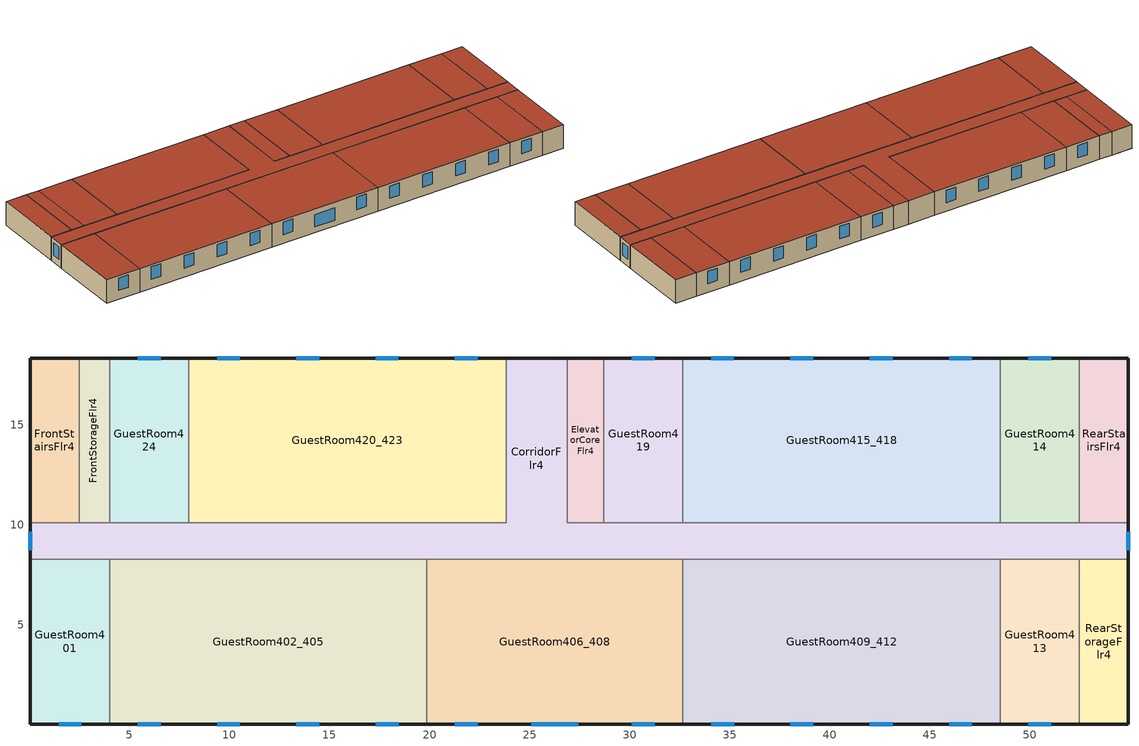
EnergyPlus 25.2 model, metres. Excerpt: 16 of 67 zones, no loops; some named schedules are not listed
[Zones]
RearStairsFlr4
 floor to RearStairsFlr3 (int_slab_floor): 54.91,10.11 52.47,10.11 52.47,18.34 54.91,18.34 z8.84
 wall outside (nonres_ext_wall_top): 54.91,10.11 54.91,18.34 52.47,18.34 z8.84:11.58
 wall to GuestRoom414 (int_wall): 52.47,18.34 52.47,10.11 z8.84:11.58
 wall to CorridorFlr4 (int_wall): 52.47,10.11 54.91,10.11 z8.84:11.58
 roof outside (nonres_roof): 52.47,10.11 54.91,10.11 54.91,18.34 52.47,18.34 z11.58
CorridorFlr4
 floor to CorridorFlr3 (int_slab_floor): 54.91,8.28 0.05,8.28 0.05,10.11 23.82,10.11 23.82,18.34 26.87,18.34 26.87,10.11 54.91,10.11 z8.84
 wall outside (nonres_ext_wall_top): 54.91,8.28 54.91,10.11 / 26.87,18.34 23.82,18.34 / 0.05,10.11 0.05,8.28 z8.84:11.58
 wall to GuestRoom414 (int_wall): 52.47,10.11 48.51,10.11 z8.84:11.58
 wall to GuestRoom415_418 (int_wall): 48.51,10.11 32.66,10.11 z8.84:11.58
 wall to GuestRoom419 (int_wall): 32.66,10.11 28.7,10.11 z8.84:11.58
 wall to ElevatorCoreFlr4 (int_wall): 28.7,10.11 26.87,10.11 26.87,18.34 z8.84:11.58
 wall to GuestRoom420_423 (int_wall): 23.82,18.34 23.82,10.11 7.97,10.11 z8.84:11.58
 wall to GuestRoom424 (int_wall): 7.97,10.11 4.01,10.11 z8.84:11.58
 wall to FrontStorageFlr4 (int_wall): 4.01,10.11 2.49,10.11 z8.84:11.58
 wall to FrontStairsFlr4 (int_wall): 2.49,10.11 0.05,10.11 z8.84:11.58
 wall to GuestRoom401 (int_wall): 0.05,8.28 4.01,8.28 z8.84:11.58
 wall to GuestRoom402_405 (int_wall): 4.01,8.28 19.86,8.28 z8.84:11.58
 wall to GuestRoom406_408 (int_wall): 19.86,8.28 32.66,8.28 z8.84:11.58
 wall to GuestRoom409_412 (int_wall): 32.66,8.28 48.51,8.28 z8.84:11.58
 wall to GuestRoom413 (int_wall): 48.51,8.28 52.47,8.28 z8.84:11.58
 wall to RearStorageFlr4 (int_wall): 52.47,8.28 54.91,8.28 z8.84:11.58
 window (NonresWindow_U_0.248_SHGC_0.21): 54.91,8.73 54.91,9.66 / 0.05,9.66 0.05,8.73 z9.68:11.1
 roof outside (nonres_roof): 0.05,8.28 54.91,8.28 54.91,10.11 26.87,10.11 26.87,18.34 23.82,18.34 23.82,10.11 0.05,10.11 z11.58
RearStorageFlr4
 floor to RearStorageFlr3 (int_slab_floor): 54.91,0.05 52.47,0.05 52.47,8.28 54.91,8.28 z8.84
 wall outside (nonres_ext_wall_top): 52.47,0.05 54.91,0.05 54.91,8.28 z8.84:11.58
 wall to GuestRoom413 (int_wall): 52.47,8.28 52.47,0.05 z8.84:11.58
 roof outside (nonres_roof): 52.47,0.05 54.91,0.05 54.91,8.28 52.47,8.28 z11.58
GuestRoom401
 floor to GuestRoom301 (int_slab_floor): 4.01,0.05 0.05,0.05 0.05,8.28 4.01,8.28 z8.84
 wall outside (res_ext_wall_top): 0.05,8.28 0.05,0.05 4.01,0.05 z8.84:11.58
 wall to GuestRoom402_405 (int_wall): 4.01,0.05 4.01,8.28 z8.84:11.58
 window (ResWindow_U_0.248_SHGC_0.21): 1.46,0.05 2.6,0.05 z9.86:11.3
 roof outside (res_roof): 0.05,0.05 4.01,0.05 4.01,8.28 0.05,8.28 z11.58
GuestRoom402_405
 floor to GuestRoom302_305 (int_slab_floor): 19.86,0.05 4.01,0.05 4.01,8.28 19.86,8.28 z8.84
 wall outside (res_ext_wall_top): 4.01,0.05 19.86,0.05 z8.84:11.58
 wall to GuestRoom406_408 (int_wall): 19.86,0.05 19.86,8.28 z8.84:11.58
 window (ResWindow_U_0.248_SHGC_0.21): 5.42,0.05 6.56,0.05 / 9.39,0.05 10.53,0.05 / 13.35,0.05 14.49,0.05 / 17.31,0.05 18.45,0.05 z9.86:11.3
 roof outside (res_roof): 4.01,0.05 19.86,0.05 19.86,8.28 4.01,8.28 z11.58
GuestRoom406_408
 floor to GuestRoom306_308 (int_slab_floor): 32.66,0.05 19.86,0.05 19.86,8.28 32.66,8.28 z8.84
 wall outside (res_ext_wall_top): 19.86,0.05 32.66,0.05 z8.84:11.58
 wall to GuestRoom409_412 (int_wall): 32.66,0.05 32.66,8.28 z8.84:11.58
 window (ResWindow_U_0.248_SHGC_0.21): 21.27,0.05 22.41,0.05 / 30.11,0.05 31.25,0.05 z9.86:11.3; 25.08,0.05 27.44,0.05 z9.49:10.93
 roof outside (res_roof): 19.86,0.05 32.66,0.05 32.66,8.28 19.86,8.28 z11.58
GuestRoom409_412
 floor to GuestRoom309_312 (int_slab_floor): 48.51,0.05 32.66,0.05 32.66,8.28 48.51,8.28 z8.84
 wall outside (res_ext_wall_top): 32.66,0.05 48.51,0.05 z8.84:11.58
 wall to GuestRoom413 (int_wall): 48.51,0.05 48.51,8.28 z8.84:11.58
 window (ResWindow_U_0.248_SHGC_0.21): 34.07,0.05 35.22,0.05 / 38.04,0.05 39.18,0.05 / 42,0.05 43.14,0.05 / 45.96,0.05 47.1,0.05 z9.86:11.3
 roof outside (res_roof): 32.66,0.05 48.51,0.05 48.51,8.28 32.66,8.28 z11.58
GuestRoom413
 floor to GuestRoom313 (int_slab_floor): 52.47,0.05 48.51,0.05 48.51,8.28 52.47,8.28 z8.84
 wall outside (res_ext_wall_top): 48.51,0.05 52.47,0.05 z8.84:11.58
 window (ResWindow_U_0.248_SHGC_0.21): 49.92,0.05 51.07,0.05 z9.86:11.3
 roof outside (res_roof): 48.51,0.05 52.47,0.05 52.47,8.28 48.51,8.28 z11.58
GuestRoom414
 floor to GuestRoom314 (int_slab_floor): 52.47,10.11 48.51,10.11 48.51,18.34 52.47,18.34 z8.84
 wall outside (res_ext_wall_top): 52.47,18.34 48.51,18.34 z8.84:11.58
 wall to GuestRoom415_418 (int_wall): 48.51,18.34 48.51,10.11 z8.84:11.58
 window (ResWindow_U_0.248_SHGC_0.21): 51.06,18.34 49.92,18.34 z9.86:11.3
 roof outside (res_roof): 48.51,10.11 52.47,10.11 52.47,18.34 48.51,18.34 z11.58
GuestRoom415_418
 floor to GuestRoom315_318 (int_slab_floor): 48.51,10.11 32.66,10.11 32.66,18.34 48.51,18.34 z8.84
 wall outside (res_ext_wall_top): 48.51,18.34 32.66,18.34 z8.84:11.58
 wall to GuestRoom419 (int_wall): 32.66,18.34 32.66,10.11 z8.84:11.58
 window (ResWindow_U_0.248_SHGC_0.21): 47.1,18.34 45.96,18.34 / 43.14,18.34 42,18.34 / 39.18,18.34 38.03,18.34 / 35.21,18.34 34.07,18.34 z9.86:11.3
 roof outside (res_roof): 32.66,10.11 48.51,10.11 48.51,18.34 32.66,18.34 z11.58
ElevatorCoreFlr4
 floor to ElevatorCoreFlr3 (int_slab_floor): 28.7,10.11 26.87,10.11 26.87,18.34 28.7,18.34 z8.84
 wall outside (nonres_ext_wall_top): 28.7,18.34 26.87,18.34 z8.84:11.58
 wall to GuestRoom419 (int_wall): 28.7,10.11 28.7,18.34 z8.84:11.58
 roof outside (nonres_roof): 26.87,10.11 28.7,10.11 28.7,18.34 26.87,18.34 z11.58
GuestRoom419
 floor to GuestRoom319 (int_slab_floor): 32.66,10.11 28.7,10.11 28.7,18.34 32.66,18.34 z8.84
 wall outside (res_ext_wall_top): 32.66,18.34 28.7,18.34 z8.84:11.58
 window (ResWindow_U_0.248_SHGC_0.21): 31.25,18.34 30.11,18.34 z9.86:11.3
 roof outside (res_roof): 28.7,10.11 32.66,10.11 32.66,18.34 28.7,18.34 z11.58
GuestRoom420_423
 floor to GuestRoom320_323 (int_slab_floor): 23.82,10.11 7.97,10.11 7.97,18.34 23.82,18.34 z8.84
 wall outside (res_ext_wall_mid): 23.82,18.34 7.97,18.34 z8.84:11.58
 wall to GuestRoom424 (int_wall): 7.97,18.34 7.97,10.11 z8.84:11.58
 window (ResWindow_U_0.248_SHGC_0.21): 22.41,18.34 21.27,18.34 / 18.45,18.34 17.31,18.34 / 14.49,18.34 13.34,18.34 / 10.52,18.34 9.38,18.34 z9.86:11.3
 roof outside (res_roof): 7.97,10.11 23.82,10.11 23.82,18.34 7.97,18.34 z11.58
GuestRoom424
 floor to GuestRoom324 (int_slab_floor): 7.97,10.11 4.01,10.11 4.01,18.34 7.97,18.34 z8.84
 wall outside (res_ext_wall_top): 7.97,18.34 4.01,18.34 z8.84:11.58
 wall to FrontStorageFlr4 (int_wall): 4.01,18.34 4.01,10.11 z8.84:11.58
 window (ResWindow_U_0.248_SHGC_0.21): 6.56,18.34 5.42,18.34 z9.86:11.3
 roof outside (res_roof): 4.01,10.11 7.97,10.11 7.97,18.34 4.01,18.34 z11.58
FrontStorageFlr4
 floor to FrontStorageFlr3 (int_slab_floor): 4.01,10.11 2.49,10.11 2.49,18.34 4.01,18.34 z8.84
 wall outside (nonres_ext_wall_top): 4.01,18.34 2.49,18.34 z8.84:11.58
 wall to FrontStairsFlr4 (int_wall): 2.49,18.34 2.49,10.11 z8.84:11.58
 roof outside (nonres_roof): 2.49,10.11 4.01,10.11 4.01,18.34 2.49,18.34 z11.58
FrontStairsFlr4
 floor to FrontStairsFlr3 (int_slab_floor): 2.49,10.11 0.05,10.11 0.05,18.34 2.49,18.34 z8.84
 wall outside (nonres_ext_wall_top): 2.49,18.34 0.05,18.34 0.05,10.11 z8.84:11.58
 roof outside (nonres_roof): 0.05,10.11 2.49,10.11 2.49,18.34 0.05,18.34 z11.58
[Building]
HotelSmall: North Axis=180; Terrain=Suburbs; Loads Convergence Tolerance Value=0.04; Temperature Convergence Tolerance Value=0.4; Solar Distribution=FullExterior; Maximum Number of Warmup Days=50; Minimum Number of Warmup Days=6
[Site:Location]
Albuquerque.Intl.Sunport_NM_USA WMO=723650: Latitude=35.04; Longitude=-106.62; Time Zone=-7; Elevation=1620
[SizingPeriod:DesignDay] Day of Month=21; DryBulb Temperature Range Modifier Type=DefaultMultipliers; Humidity Condition Type=Wetbulb; Barometric Pressure=83318; Rain Indicator=No; Snow Indicator=No; Daylight Saving Time Indicator=No
Name | Month | Day Type | Maximum DryBulb Temperature | Daily DryBulb Temperature Range | Wetbulb or DewPoint at Maximum DryBulb | Wind Speed | Wind Direction | Solar Model Indicator | Sky Clearness | ASHRAE Clear Sky Optical Depth for Beam Irradiance taub | ASHRAE Clear Sky Optical Depth for Diffuse Irradiance taud
Albuquerque.Intl.Sunport_NM_USA Ann Htg 99.6% Condns DB | 12 | WinterDesignDay | -7.9 | 0 | -7.9 | 3.2 | 0 | ASHRAEClearSky | 0
Albuquerque.Intl.Sunport_NM_USA Ann Clg .4% Condns DB=>MWB | 7 | SummerDesignDay | 35.1 | 13.5 | 15.7 | 4.4 | 220 | ASHRAETau |  | 0.463 | 1.887
[Site:GroundTemperature:FCfactorMethod]
January Ground Temperature=13.7; February Ground Temperature=7; March Ground Temperature=2.1; April Ground Temperature=2.6; May Ground Temperature=4.3; June Ground Temperature=8.8; July Ground Temperature=13.9; August Ground Temperature=17.8; September Ground Temperature=23.2; October Ground Temperature=25.6; November Ground Temperature=24.1; December Ground Temperature=20.5
[Site:WaterMainsTemperature]
Calculation Method=Correlation; Annual Average Outdoor Air Temperature=13.6333; Maximum Difference In Monthly Average Outdoor Air Temperatures=23.5
[Material]
Name | Roughness | Thickness | Conductivity | Density | Specific Heat | Thermal Absorptance | Solar Absorptance | Visible Absorptance
F07 25mm stucco | Smooth | 0.0254 | 0.72 | 1856 | 840 | 0.9 | 0.7 | 0.7
F08 Metal surface | Smooth | 0.0008 | 45.28 | 7824 | 500
F13 Built-up roofing | Rough | 0.0095 | 0.16 | 1120 | 1460 | 0.9 | 0.77
G01 13mm gypsum board | Smooth | 0.0127 | 0.16 | 800 | 1090 | 0.9 | 0.7 | 0.5
G01 16mm gypsum board | MediumSmooth | 0.0159 | 0.16 | 800 | 1090
100mm Normalweight concrete floor | MediumRough | 0.1016 | 2.31 | 2322 | 832
[Material:NoMass] Thermal Absorptance=0.9; Solar Absorptance=0.7
Name | Roughness | Thermal Resistance | Visible Absorptance
CP02 CARPET PAD | VeryRough | 0.21648 | 0.8
Nonres_Roof_Insulation; Res_Roof_Insulation | MediumSmooth | 5.30668 | 0.7
Nonres_Exterior_Wall_Insulation_top; Res_Exterior_Wall_Insulation_top | MediumSmooth | 1.442 | 0.7
Res_Exterior_Wall_Insulation_mid | MediumSmooth | 1.8234 | 0.7
[WindowMaterial:SimpleGlazingSystem] UFactor=1.40821; Solar Heat Gain Coefficient=0.21; Visible Transmittance=0.29
Glazing Layer; Residential Window Glazing Layer
[Construction]
int_wall: G01 13mm gypsum board, G01 13mm gypsum board
int_slab_floor: 100mm Normalweight concrete floor, CP02 CARPET PAD
nonres_roof: F13 Built-up roofing, Nonres_Roof_Insulation, F08 Metal surface
res_roof: F13 Built-up roofing, Res_Roof_Insulation, F08 Metal surface
nonres_ext_wall_top: F07 25mm stucco, G01 16mm gypsum board, Nonres_Exterior_Wall_Insulation_top, G01 16mm gypsum board
res_ext_wall_mid: F07 25mm stucco, G01 16mm gypsum board, Res_Exterior_Wall_Insulation_mid, G01 16mm gypsum board
res_ext_wall_top: F07 25mm stucco, G01 16mm gypsum board, Res_Exterior_Wall_Insulation_top, G01 16mm gypsum board
NonresWindow_U_0.248_SHGC_0.21: Glazing Layer
ResWindow_U_0.248_SHGC_0.21: Residential Window Glazing Layer
[Zone] Type=1; Multiplier=1
RearStairsFlr4; CorridorFlr4; RearStorageFlr4; GuestRoom401; GuestRoom402_405; GuestRoom406_408; GuestRoom409_412; GuestRoom413; GuestRoom414; GuestRoom415_418; ElevatorCoreFlr4; GuestRoom419; GuestRoom420_423; GuestRoom424; FrontStorageFlr4; FrontStairsFlr4
[People] Number of People Calculation Method=People; Fraction Radiant=0.3; Sensible Heat Fraction=autocalculate; Activity Level Schedule=Activity_Sch; Mean Radiant Temperature Calculation Type=EnclosureAveraged
Name | Zone or ZoneList or Space or SpaceList | Number of People Schedule | Number of People
CorridorFlr4_People | CorridorFlr4 | AlwaysOff | 6.75
ElevatorCoreFlr4_People | ElevatorCoreFlr4 | AlwaysOff | 0.243
FrontStairsFlr4_People | FrontStairsFlr4 | AlwaysOff | 1.08
FrontStorageFlr4_People | FrontStorageFlr4 | AlwaysOff | 0.27
GuestRoom401_People | GuestRoom401 | GuestRoom_Occ_Sch | 1.5
GuestRoom402_405_People | GuestRoom402_405 | AlwaysOff | 6
GuestRoom406_408_People | GuestRoom406_408 | AlwaysOff | 4.5
GuestRoom409_412_People | GuestRoom409_412 | GuestRoom_Occ_Sch | 6
GuestRoom413_People | GuestRoom413 | AlwaysOff | 1.5
GuestRoom414_People | GuestRoom414 | AlwaysOff | 1.5
GuestRoom415_418_People | GuestRoom415_418 | GuestRoom_Occ_Sch | 6
GuestRoom419_People | GuestRoom419 | GuestRoom_Occ_Sch | 1.5
GuestRoom420_423_People | GuestRoom420_423 | GuestRoom_Occ_Sch | 6
GuestRoom424_People | GuestRoom424 | GuestRoom_Occ_Sch | 1.5
RearStairsFlr4_People | RearStairsFlr4 | AlwaysOff | 1.08
RearStorageFlr4_People | RearStorageFlr4 | AlwaysOff | 0.432
[Lights] Design Level Calculation Method=Watts/Area; Lighting Level=0; Return Air Fraction=0; Fraction Radiant=0.7; Fraction Visible=0.2; Fraction Replaceable=1; EndUse Subcategory=LightsWired
Name | Zone or ZoneList or Space or SpaceList | Schedule | Watts per Floor Area
CorridorFlr4_Lights | CorridorFlr4 | ltg_sch_corridor | 5.115006
ElevatorCoreFlr4_Lights | ElevatorCoreFlr4 | ltg_sch_elevator | 0
FrontStairsFlr4_Lights | FrontStairsFlr4 | ltg_sch_stair | 4.553127
FrontStorageFlr4_Lights | FrontStorageFlr4 | ltg_sch_storage | 3.458439
GuestRoom401_Lights | GuestRoom401 | ltg_sch_guestroom | 4.4132
GuestRoom402_405_Lights | GuestRoom402_405 | alwaysoff | 4.4132
GuestRoom406_408_Lights | GuestRoom406_408 | alwaysoff | 4.4132
GuestRoom409_412_Lights | GuestRoom409_412 | ltg_sch_guestroom | 4.4132
GuestRoom413_Lights | GuestRoom413 | alwaysoff | 4.4132
GuestRoom414_Lights | GuestRoom414 | alwaysoff | 4.4132
GuestRoom415_418_Lights | GuestRoom415_418 | ltg_sch_guestroom | 4.4132
GuestRoom419_Lights | GuestRoom419 | ltg_sch_guestroom | 4.4132
GuestRoom420_423_Lights | GuestRoom420_423 | ltg_sch_guestroom | 4.4132
GuestRoom424_Lights | GuestRoom424 | ltg_sch_guestroom | 4.4132
RearStairsFlr4_Lights | RearStairsFlr4 | ltg_sch_stair | 4.553127
RearStorageFlr4_Lights | RearStorageFlr4 | ltg_sch_storage | 3.458439
[ElectricEquipment] Fraction Latent=0; Fraction Radiant=0.5; Fraction Lost=0; EndUse Subcategory=MiscPlug
Name | Zone or ZoneList or Space or SpaceList | Schedule | Design Level Calculation Method | Design Level | Watts per Floor Area
CorridorFlr4_PlugLoad | CorridorFlr4 | AlwaysOff | EquipmentLevel | 0
ElevatorCoreFlr4_PlugLoad | ElevatorCoreFlr4 | AlwaysOff | EquipmentLevel | 0
FrontStairsFlr4_PlugLoad | FrontStairsFlr4 | AlwaysOff | EquipmentLevel | 0
FrontStorageFlr4_PlugLoad | FrontStorageFlr4 | AlwaysOff | EquipmentLevel | 0
GuestRoom401_PlugLoad | GuestRoom401 | Guestroom_Eqp_Sch_Adva | Watts/Area |  | 11.8935
GuestRoom402_405_PlugLoad | GuestRoom402_405 | AlwaysOff | Watts/Area |  | 11.8935
GuestRoom406_408_PlugLoad | GuestRoom406_408 | AlwaysOff | Watts/Area |  | 11.8935
GuestRoom409_412_PlugLoad | GuestRoom409_412 | Guestroom_Eqp_Sch_Adva | Watts/Area |  | 11.8935
GuestRoom413_PlugLoad | GuestRoom413 | AlwaysOff | Watts/Area |  | 11.8935
GuestRoom414_PlugLoad | GuestRoom414 | AlwaysOff | Watts/Area |  | 11.8935
GuestRoom415_418_PlugLoad | GuestRoom415_418 | Guestroom_Eqp_Sch_Adva | Watts/Area |  | 11.8935
GuestRoom419_PlugLoad | GuestRoom419 | Guestroom_Eqp_Sch_Adva | Watts/Area |  | 11.8935
GuestRoom420_423_PlugLoad | GuestRoom420_423 | Guestroom_Eqp_Sch_Adva | Watts/Area |  | 11.8935
GuestRoom424_PlugLoad | GuestRoom424 | Guestroom_Eqp_Sch_Adva | Watts/Area |  | 11.8935
RearStairsFlr4_PlugLoad | RearStairsFlr4 | AlwaysOff | EquipmentLevel | 0
RearStorageFlr4_PlugLoad | RearStorageFlr4 | AlwaysOff | EquipmentLevel | 0
[ZoneInfiltration:DesignFlowRate] Design Flow Rate Calculation Method=Flow/ExteriorWallArea; Design Flow Rate=0; Flow Rate per Exterior Surface Area=0.000569572; Constant Term Coefficient=0; Temperature Term Coefficient=0; Velocity Term Coefficient=0.224; Velocity Squared Term Coefficient=0
Name | Zone or ZoneList or Space or SpaceList | Schedule
CorridorFlr4_Infiltration | CorridorFlr4 | AlwaysOn
ElevatorCoreFlr4_Infiltration | ElevatorCoreFlr4 | AlwaysOn
FrontStairsFlr4_Infiltration | FrontStairsFlr4 | AlwaysOn
FrontStorageFlr4_Infiltration | FrontStorageFlr4 | AlwaysOn
GuestRoom401_Infiltration | GuestRoom401 | GuestRoom_Infil_Sch
GuestRoom402_405_Infiltration | GuestRoom402_405 | GuestRoom_Infil_Sch
GuestRoom406_408_Infiltration | GuestRoom406_408 | GuestRoom_Infil_Sch
GuestRoom409_412_Infiltration | GuestRoom409_412 | GuestRoom_Infil_Sch
GuestRoom413_Infiltration | GuestRoom413 | GuestRoom_Infil_Sch
GuestRoom414_Infiltration | GuestRoom414 | GuestRoom_Infil_Sch
GuestRoom415_418_Infiltration | GuestRoom415_418 | GuestRoom_Infil_Sch
GuestRoom419_Infiltration | GuestRoom419 | GuestRoom_Infil_Sch
GuestRoom420_423_Infiltration | GuestRoom420_423 | GuestRoom_Infil_Sch
GuestRoom424_Infiltration | GuestRoom424 | GuestRoom_Infil_Sch
RearStairsFlr4_Infiltration | RearStairsFlr4 | AlwaysOn
RearStorageFlr4_Infiltration | RearStorageFlr4 | AlwaysOn
[ZoneVentilation:WindandStackOpenArea] Opening Area=0.0021; Opening Area Fraction Schedule=Sliding_Doors_Ventilation_Availability_SCH; Opening Effectiveness=autocalculate; Height Difference=5.7909; Discharge Coefficient for Opening=autocalculate; Minimum Indoor Temperature=18.89; Maximum Indoor Temperature=25.56; Delta Temperature=-100; Minimum Outdoor Temperature=15.56; Maximum Outdoor Temperature=23.89; Maximum Wind Speed=40
Name | Zone or Space | Effective Angle
GuestRoom401 Sliding Door Ventilation | GuestRoom401 | 0
GuestRoom409_412 Sliding Door Ventilation | GuestRoom409_412 | 0
GuestRoom415_418 Sliding Door Ventilation | GuestRoom415_418 | 180
GuestRoom419 Sliding Door Ventilation | GuestRoom419 | 180
GuestRoom420_423 Sliding Door Ventilation | GuestRoom420_423 | 180
GuestRoom424 Sliding Door Ventilation | GuestRoom424 | 180
[Exterior:Lights]
Exterior_Lights: Schedule=Exterior_Lgt_ALWAYS_ON; Design Level=2361.05; Control Option=AstronomicalClock; EndUse Subcategory=General
[ZoneControl:Thermostat] Control Type Schedule=ThermostatSetpoint:DualSetpoint; Control 1=Htg-SetP-Sch
Name | Zone or ZoneList
Thermostat_CorridorFlr4 | CorridorFlr4
Thermostat_RearStorageFlr4 | RearStorageFlr4
Thermostat_GuestRoom401 | GuestRoom401
Thermostat_GuestRoom402_405 | GuestRoom402_405
Thermostat_GuestRoom406_408 | GuestRoom406_408
Thermostat_GuestRoom409_412 | GuestRoom409_412
Thermostat_GuestRoom413 | GuestRoom413
Thermostat_GuestRoom414 | GuestRoom414
Thermostat_GuestRoom415_418 | GuestRoom415_418
Thermostat_GuestRoom419 | GuestRoom419
Thermostat_GuestRoom420_423 | GuestRoom420_423
Thermostat_GuestRoom424 | GuestRoom424
Thermostat_FrontStorageFlr4 | FrontStorageFlr4
[Schedule:Compact]
AlwaysOff: Through: 12/31, For: AllDays, Until: 24:00, 0
GuestRoom_Occ_Sch: Through: 12/31, For: Weekdays, Until: 06:00, 1, Until: 07:00, 0.77, Until: 09:00, 0.43, Until: 15:00, 0.2, Until: 16:00, 0.31, Until: 19:00, 0.54, Until: 21:00, 0.77, Until: 22:00, 0.89, Until: 24:00, 1, For: Saturday Sunday Holidays, Until: 06:00, 1, Until: 07:00, 0.77, Until: 09:00, 0.53, Until: 17:00, 0.3, Until: 18:00, 0.53, Until: 19:00, 0.54, Until: 21:00, 0.65, Until: 24:00, 0.77, For: WinterDesignDay, Until: 24:00, 0, For: SummerDesignDay CustomDay1 CustomDay2, Until: 24:00, 1
Activity_Sch: Through: 12/31, For: AllDays, Until: 24:00, 132
[SCHEDULE:COMPACT]
ltg_sch_storage: Through: 12/31, For: SummerDesignDay, Until: 24:00, 1, For: WinterDesignDay, Until: 24:00, 0, For: Weekdays, Until: 7:00, 0.055, Until: 8:00, 0.11, Until: 18:00, 0.22, Until: 23:00, 0.11, Until: 24:00, 0.055, For: Saturday, Until: 7:00, 0.055, Until: 8:00, 0.11, Until: 18:00, 0.22, Until: 23:00, 0.11, Until: 24:00, 0.055, For: AllOtherDays, Until: 7:00, 0.055, Until: 8:00, 0.11, Until: 18:00, 0.22, Until: 23:00, 0.11, Until: 24:00, 0.055
ltg_sch_guestroom: Through: 12/31, For: SummerDesignDay, Until: 24:00, 1, For: WinterDesignDay, Until: 24:00, 0, For: Weekdays, Until: 1:00, 0.121, Until: 2:00, 0.0935, Until: 5:00, 0.0605, Until: 6:00, 0.121, Until: 7:00, 0.242, Until: 8:00, 0.308, Until: 10:00, 0.242, Until: 18:00, 0.154, Until: 19:00, 0.3685, Until: 20:00, 0.4895, Until: 21:00, 0.55, Until: 22:00, 0.4895, Until: 23:00, 0.3685, Until: 24:00, 0.1815, For: Saturday, Until: 2:00, 0.143, Until: 6:00, 0.0605, Until: 8:00, 0.2255, Until: 10:00, 0.308, Until: 11:00, 0.2255, Until: 18:00, 0.1815, Until: 19:00, 0.4675, Until: 22:00, 0.55, Until: 23:00, 0.4675, Until: 24:00, 0.2255, For: AllOtherDays, Until: 2:00, 0.143, Until: 6:00, 0.0605, Until: 8:00, 0.2255, Until: 10:00, 0.308, Until: 11:00, 0.2255, Until: 18:00, 0.1815, Until: 19:00, 0.4675, Until: 22:00, 0.55, Until: 23:00, 0.4675, Until: 24:00, 0.2255
ltg_sch_stair: Through: 12/31, For: SummerDesignDay, Until: 24:00, 1, For: WinterDesignDay, Until: 24:00, 0, For: Weekdays, Until: 24:00, 0.25, For: Saturday, Until: 24:00, 0.25, For: AllOtherDays, Until: 24:00, 0.25
ltg_sch_elevator: Through: 12/31, For: SummerDesignDay, Until: 24:00, 1, For: WinterDesignDay, Until: 24:00, 0, For: Weekdays, Until: 24:00, 0, For: Saturday, Until: 24:00, 0, For: AllOtherDays, Until: 24:00, 0
ltg_sch_corridor: Through: 12/31, For: SummerDesignDay, Until: 24:00, 1, For: WinterDesignDay, Until: 24:00, 0, For: Weekdays, Until: 24:00, 0.75, For: Saturday, Until: 24:00, 0.75, For: AllOtherDays, Until: 24:00, 0.75
